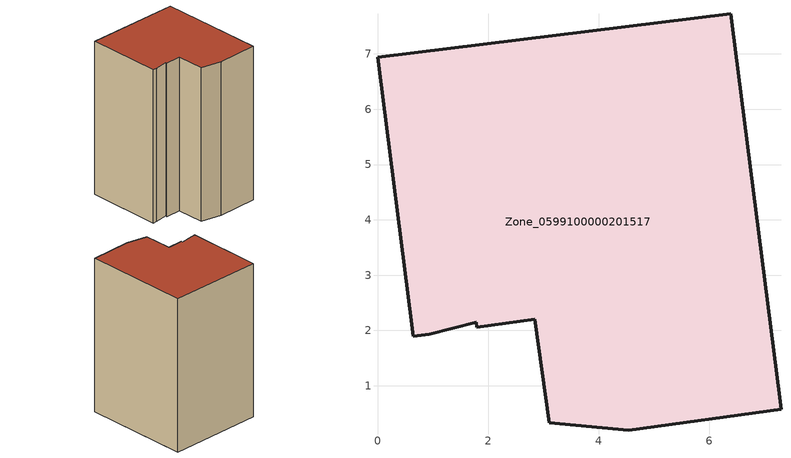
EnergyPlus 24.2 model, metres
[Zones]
Zone_0599100000201517
 floor ground (C_G): 0.94,1.93 0.65,1.89 0,6.94 6.39,7.73 7.3,0.57 4.54,0.19 3.11,0.33 2.85,2.2 1.8,2.05 1.78,2.15 z0
 wall outside (C_F): 6.39,7.73 0,6.94 0.65,1.89 0.94,1.93 1.78,2.15 1.8,2.05 2.85,2.2 3.11,0.33 4.54,0.19 7.3,0.57 6.39,7.73 z0:10.61
 roof outside (C_R): 0.94,1.93 1.78,2.15 1.8,2.05 2.85,2.2 3.11,0.33 4.54,0.19 7.3,0.57 6.39,7.73 0,6.94 0.65,1.89 z10.61
[BUILDING]
Pand.0599100000201517: North Axis=0; Terrain=City; Loads Convergence Tolerance Value=0.04; Temperature Convergence Tolerance Value=0.4; Solar Distribution=FullExterior; Maximum Number of Warmup Days=25; Minimum Number of Warmup Days=1
[Site:Location]
Rotterdam.The.Hague.AP_ZH_NLD Design_Conditions: Latitude=51.96; Longitude=4.45; Time Zone=1; Elevation=-4.5
[SITE:GROUNDTEMPERATURE:BUILDINGSURFACE]
18, 18, 18, 18, 18, 18, 18, 18, 18, 18, 18, 18
[MATERIAL] Thermal Absorptance=0.9; Solar Absorptance=0.7; Visible Absorptance=0.7
Name | Roughness | Thickness | Conductivity | Density | Specific Heat
G.TI.1946 | MediumSmooth | 0.15 | 1 | 540 | 1210
F.TI.1946 | Rough | 0.3 | 0.857143 | 1920 | 840
R.TI.1946 | MediumRough | 0.2 | 0.1 | 1500 | 1000
[CONSTRUCTION]
C_G: G.TI.1946
C_F: F.TI.1946
C_R: R.TI.1946
[ZONE]
Zone_0599100000201517: Type=1; Multiplier=1; Ceiling Height=Autocalculate; Volume=Autocalculate; Floor Area=autocalculate; Part of Total Floor Area=Yes
[ZONEINFILTRATION:DESIGNFLOWRATE]
Infil_Zone_0599100000201517: Zone or ZoneList or Space or SpaceList=Zone_0599100000201517; Schedule=AlwaysOn; Design Flow Rate Calculation Method=Flow/Area; Flow Rate per Floor Area=0.003; Constant Term Coefficient=1; Temperature Term Coefficient=0; Velocity Term Coefficient=0; Velocity Squared Term Coefficient=0
[HVACTEMPLATE:ZONE:IDEALLOADSAIRSYSTEM]
Zone_0599100000201517: Maximum Heating Supply Air Temperature=50; Minimum Cooling Supply Air Temperature=13; Maximum Heating Supply Air Humidity Ratio=0.0156; Minimum Cooling Supply Air Humidity Ratio=0.0077; Heating Limit=NoLimit; Cooling Limit=NoLimit; Dehumidification Control Type=ConstantSensibleHeatRatio; Cooling Sensible Heat Ratio=0.7; Dehumidification Setpoint=60; Humidification Control Type=None; Humidification Setpoint=30; Outdoor Air Method=None; Outdoor Air Flow Rate per Person=0.00944; Outdoor Air Flow Rate per Zone Floor Area=0; Outdoor Air Flow Rate per Zone=0; Demand Controlled Ventilation Type=None; Outdoor Air Economizer Type=NoEconomizer; Heat Recovery Type=None; Sensible Heat Recovery Effectiveness=0.7; Latent Heat Recovery Effectiveness=0.65
[ZONECONTROL:THERMOSTAT]
ThermostatControl_Zone_0599100000201517: Zone or ZoneList=Zone_0599100000201517; Control Type Schedule=DualSetpointControlType; Control 1=Thermostat_Zone_0599100000201517; Temperature Difference Between Cutout And Setpoint=0
[THERMOSTATSETPOINT:DUALSETPOINT]
Thermostat_Zone_0599100000201517: Heating Setpoint Temperature Schedule=HeatingSetpoint_Zone_0599100000201517; Cooling Setpoint Temperature Schedule=CoolingSetpoint_Zone_0599100000201517
[SCHEDULE:COMPACT]
HeatingSetpoint_Zone_0599100000201517: Through: 12/31, For: AllDays, Until: 24:00, 21
CoolingSetpoint_Zone_0599100000201517: Through: 12/31, For: AllDays, Until: 24:00, 24
DualSetpointControlType: Through: 12/31, For: AllDays, Until: 24:00, 4
AlwaysOn: Through: 12/31, For: AllDays, Until: 24:00, 1
